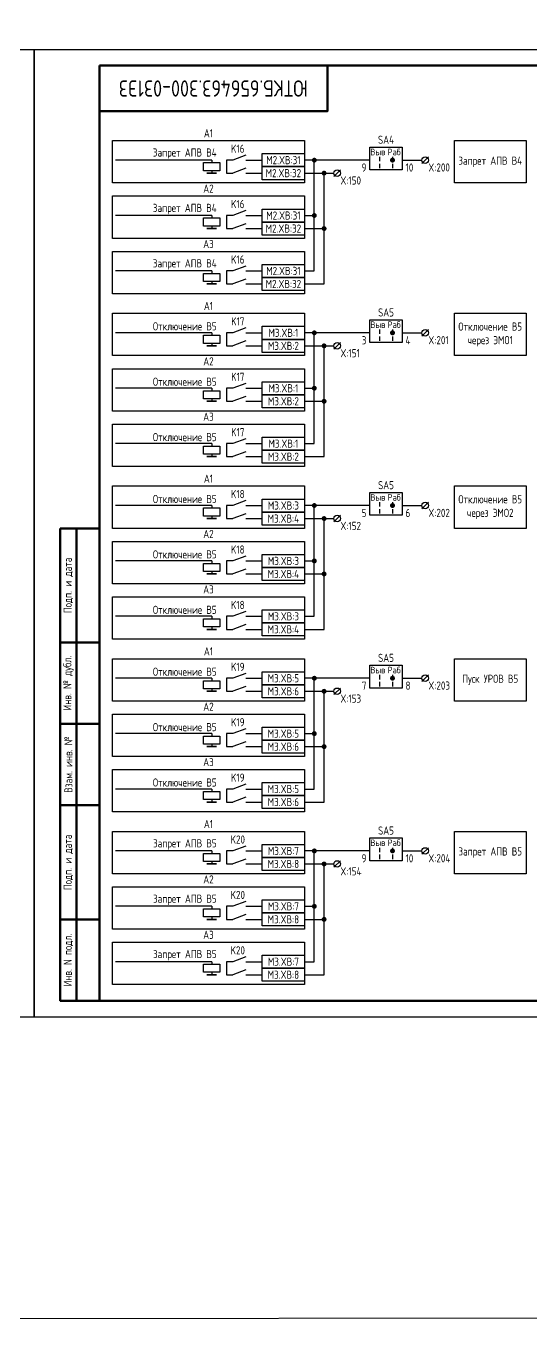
# Model space of a CAD drawing. Header units: millimetres. Extents: x -1043 to 5194, y -96 to 1568.
# Drawn here: x 2517.5 to 2672.5, y -96 to 304.1 of the extents above; entities that cross this region are included whole.
import ezdxf

# ---------------------------------------------------------------- set-up
doc = ezdxf.new("R2010")
doc.units = ezdxf.units.MM
doc.styles.add('Gost_type_A', font='GOST_A.TTF')

# ---------------------------------------------------------------- blocks, each defined once
blk = doc.blocks.new('Формат_А3')
blk.add_lwpolyline([(-420, 297), (0, 297), (0, 0), (-420, 0)], close=True)
at = {"lineweight": 50}
blk.add_lwpolyline([(-400, 292), (-5, 292), (-5, 5), (-400, 5)], close=True, dxfattribs=at)
blk = doc.blocks.new('Штамп угловой верхний')
at = {"lineweight": 50}
blk.add_lwpolyline([(0, 0), (70, 0), (70, -14), (0, -14)], close=True, dxfattribs=at)
blk = doc.blocks.new('Штамп левый нижний')
at = {"lineweight": 50}
for points in [[(-12, 145), (-7, 145), (-7, 110), (-12, 110)], [(-7, 145), (0, 145), (0, 110), (-7, 110)], [(-12, 110), (-7, 110), (-7, 85), (-12, 85)], [(-7, 110), (0, 110), (0, 85), (-7, 85)], [(-12, 85), (-7, 85), (-7, 60), (-12, 60)], [(-7, 85), (0, 85), (0, 60), (-7, 60)], [(-12, 60), (-7, 60), (-7, 25), (-12, 25)], [(-7, 60), (0, 60), (0, 25), (-7, 25)], [(-12, 25), (-7, 25), (-7, 0), (-12, 0)], [(-7, 25), (0, 25), (0, 0), (-7, 0)]]:
    blk.add_lwpolyline(points, close=True, dxfattribs=at)
at = {"char_height": 2.5, "attachment_point": 5, "rotation": 90, "style": 'Gost_type_A'}
for s, insert, width in [('Подп. и дата', (-9.5, 127.5), 35), ('Инв. № дубл.', (-9.5, 97.5), 25), ('Взам. инв. №', (-9.5, 72.5), 25), ('Подп. и дата', (-9.5, 42.5), 35), ('Инв. N подл.', (-9.5, 12.5), 25)]:
    blk.add_mtext(s, dxfattribs=dict(at, insert=insert, width=width))
blk = doc.blocks.new('POINT')
at = {"const_width": 0.75}
blk.add_lwpolyline([(-0.375, 0, 1), (0.375, 0, 1)], format="xyb", close=True, dxfattribs=at)
blk = doc.blocks.new('Переключатель_положение')
for p, q in [((2, 1), (2, -0.34)), ((2, -1.14), (2, -2.49))]:
    blk.add_line(p, q)

msp = doc.modelspace()

# ---------------------------------------------------------------- linework, layer by layer
at = {"ltscale": 4.32}
for p, q in [((2585, 264.5), (2581, 263)), ((2585, 260.5), (2581, 259)), ((2585, 247.5), (2581, 246)), ((2585, 243.5), (2581, 242)), ((2585, 230.5), (2581, 229)), ((2585, 226.5), (2581, 225)), ((2585, 211.5), (2581, 210)), ((2585, 207.5), (2581, 206)), ((2585, 194.5), (2581, 193)), ((2585, 190.5), (2581, 189)), ((2585, 177.5), (2581, 176)), ((2585, 173.5), (2581, 172)), ((2585, 158.5), (2581, 157)), ((2585, 154.5), (2581, 153)), ((2585, 141.5), (2581, 140)), ((2585, 137.5), (2581, 136)), ((2585, 124.5), (2581, 123)), ((2585, 120.5), (2581, 119)), ((2585, 105.5), (2581, 104)), ((2585, 101.5), (2581, 100)), ((2585, 88.5), (2581, 87)), ((2585, 84.5), (2581, 83)), ((2585, 71.5), (2581, 70)), ((2585, 67.5), (2581, 66)), ((2585, 52.5), (2581, 51)), ((2585, 48.5), (2581, 47)), ((2585, 35.5), (2581, 34)), ((2585, 31.5), (2581, 30)), ((2585, 18.5), (2581, 17)), ((2585, 14.5), (2581, 13))]:
    msp.add_line(p, q, dxfattribs=at)
for p, q in [((2574.5, 263), (2545, 263)), ((2574.5, 263), (2574.5, 262.25)), ((2623, 263), (2603, 263)), ((2606, 229), (2606, 263)), ((2641.01, 264), (2639.01, 262)), ((2574.5, 259.75), (2574.5, 259)), ((2603, 259), (2612, 259)), ((2609, 225), (2609, 259)), ((2614.01, 260), (2612.01, 258)), ((2574.5, 246), (2545, 246)), ((2574.5, 246), (2574.5, 245.25)), ((2603, 246), (2606, 246)), ((2574.5, 242.75), (2574.5, 242)), ((2603, 242), (2609, 242)), ((2574.5, 229), (2545, 229)), ((2574.5, 229), (2574.5, 228.25)), ((2603, 229), (2606, 229)), ((2574.5, 225.75), (2574.5, 225)), ((2603, 225), (2609, 225)), ((2574.5, 210), (2545, 210)), ((2574.5, 210), (2574.5, 209.25)), ((2623, 210), (2603, 210)), ((2606, 176), (2606, 210)), ((2641.01, 211), (2639.01, 209)), ((2574.5, 206.75), (2574.5, 206)), ((2603, 206), (2612, 206)), ((2609, 172), (2609, 206)), ((2614.01, 207), (2612.01, 205)), ((2574.5, 193), (2545, 193)), ((2574.5, 193), (2574.5, 192.25)), ((2603, 193), (2606, 193)), ((2574.5, 189.75), (2574.5, 189)), ((2603, 189), (2609, 189)), ((2574.5, 176), (2545, 176)), ((2574.5, 176), (2574.5, 175.25)), ((2574.5, 172.75), (2574.5, 172)), ((2603, 176), (2606, 176)), ((2603, 172), (2609, 172)), ((2574.5, 157), (2545, 157)), ((2574.5, 157), (2574.5, 156.25)), ((2623, 157), (2603, 157)), ((2606, 123), (2606, 157)), ((2641.01, 158), (2639.01, 156)), ((2574.5, 153.75), (2574.5, 153)), ((2603, 153), (2612, 153)), ((2609, 119), (2609, 153)), ((2614.01, 154), (2612.01, 152)), ((2574.5, 140), (2545, 140)), ((2574.5, 140), (2574.5, 139.25)), ((2574.5, 136.75), (2574.5, 136)), ((2603, 140), (2606, 140)), ((2603, 136), (2609, 136)), ((2574.5, 123), (2545, 123)), ((2574.5, 123), (2574.5, 122.25)), ((2603, 123), (2606, 123)), ((2574.5, 119.75), (2574.5, 119)), ((2603, 119), (2609, 119)), ((2641.01, 105), (2639.01, 103)), ((2574.5, 104), (2545, 104)), ((2574.5, 104), (2574.5, 103.25)), ((2574.5, 100.75), (2574.5, 100)), ((2623, 104), (2603, 104)), ((2606, 70), (2606, 104)), ((2614.01, 101), (2612.01, 99)), ((2603, 100), (2612, 100)), ((2609, 66), (2609, 100)), ((2574.5, 87), (2545, 87)), ((2574.5, 87), (2574.5, 86.25)), ((2603, 87), (2606, 87)), ((2574.5, 83.75), (2574.5, 83)), ((2603, 83), (2609, 83)), ((2574.5, 70), (2545, 70)), ((2574.5, 70), (2574.5, 69.25)), ((2603, 70), (2606, 70)), ((2574.5, 66.75), (2574.5, 66)), ((2603, 66), (2609, 66)), ((2574.5, 51), (2545, 51)), ((2574.5, 51), (2574.5, 50.25)), ((2623, 51), (2603, 51)), ((2606, 17), (2606, 51)), ((2641.01, 52), (2639.01, 50)), ((2574.5, 47.75), (2574.5, 47)), ((2603, 47), (2612, 47)), ((2609, 13), (2609, 47)), ((2614.01, 48), (2612.01, 46)), ((2574.5, 34), (2545, 34)), ((2574.5, 34), (2574.5, 33.25)), ((2603, 34), (2606, 34)), ((2574.5, 30.75), (2574.5, 30)), ((2603, 30), (2609, 30)), ((2574.5, 17), (2545, 17)), ((2574.5, 17), (2574.5, 16.25)), ((2603, 17), (2606, 17)), ((2574.5, 13.75), (2574.5, 13)), ((2603, 13), (2609, 13))]:
    msp.add_line(p, q)
at = {"ltscale": 1.08}
for p, q in [((2581, 263), (2579, 263)), ((2579, 263), (2579, 259)), ((2585, 263), (2590, 263)), ((2579, 259), (2581, 259)), ((2585, 259), (2590, 259)), ((2581, 246), (2579, 246)), ((2579, 246), (2579, 242)), ((2585, 246), (2590, 246)), ((2579, 242), (2581, 242)), ((2585, 242), (2590, 242)), ((2581, 229), (2579, 229)), ((2579, 229), (2579, 225)), ((2585, 229), (2590, 229)), ((2579, 225), (2581, 225)), ((2585, 225), (2590, 225)), ((2581, 210), (2579, 210)), ((2579, 210), (2579, 206)), ((2585, 210), (2590, 210)), ((2579, 206), (2581, 206)), ((2585, 206), (2590, 206)), ((2581, 193), (2579, 193)), ((2579, 193), (2579, 189)), ((2585, 193), (2590, 193)), ((2579, 189), (2581, 189)), ((2585, 189), (2590, 189)), ((2581, 176), (2579, 176)), ((2579, 176), (2579, 172)), ((2585, 176), (2590, 176)), ((2579, 172), (2581, 172)), ((2585, 172), (2590, 172)), ((2581, 157), (2579, 157)), ((2579, 157), (2579, 153)), ((2585, 157), (2590, 157)), ((2579, 153), (2581, 153)), ((2585, 153), (2590, 153)), ((2581, 140), (2579, 140)), ((2579, 140), (2579, 136)), ((2585, 140), (2590, 140)), ((2579, 136), (2581, 136)), ((2585, 136), (2590, 136)), ((2581, 123), (2579, 123)), ((2579, 123), (2579, 119)), ((2585, 123), (2590, 123)), ((2579, 119), (2581, 119)), ((2585, 119), (2590, 119)), ((2581, 104), (2579, 104)), ((2579, 104), (2579, 100)), ((2585, 104), (2590, 104)), ((2579, 100), (2581, 100)), ((2585, 100), (2590, 100)), ((2581, 87), (2579, 87)), ((2579, 87), (2579, 83)), ((2585, 87), (2590, 87)), ((2579, 83), (2581, 83)), ((2585, 83), (2590, 83)), ((2581, 70), (2579, 70)), ((2579, 70), (2579, 66)), ((2585, 70), (2590, 70)), ((2579, 66), (2581, 66)), ((2585, 66), (2590, 66)), ((2581, 51), (2579, 51)), ((2579, 51), (2579, 47)), ((2585, 51), (2590, 51)), ((2579, 47), (2581, 47)), ((2585, 47), (2590, 47)), ((2581, 34), (2579, 34)), ((2579, 34), (2579, 30)), ((2585, 34), (2590, 34)), ((2579, 30), (2581, 30)), ((2585, 30), (2590, 30)), ((2581, 17), (2579, 17)), ((2579, 17), (2579, 13)), ((2585, 17), (2590, 17)), ((2579, 13), (2581, 13)), ((2585, 13), (2590, 13))]:
    msp.add_line(p, q, dxfattribs=at)
at = {"ltscale": 4}
for p, q in [((2633, 263), (2639.01, 263)), ((2633, 210), (2639.01, 210)), ((2633, 157), (2639.01, 157)), ((2633, 104), (2639.01, 104)), ((2633, 51), (2639.01, 51))]:
    msp.add_line(p, q, dxfattribs=at)
for points in [[(-1042.57, 612), (5193.89, 618), (5193.89, -90), (-1042.57, -96)], [(2544, 269), (2603, 269), (2603, 256), (2544, 256)], [(2649, 269), (2671, 269), (2671, 256), (2649, 256)], [(2590, 265), (2603, 265), (2603, 261), (2590, 261)], [(2623, 267), (2633, 267), (2633, 260), (2623, 260)], [(2577, 262.25), (2577, 259.75), (2572, 259.75), (2572, 262.25)], [(2590, 261), (2603, 261), (2603, 257), (2590, 257)], [(2576, 259), (2573, 259)], [(2544, 252), (2603, 252), (2603, 239), (2544, 239)], [(2577, 245.25), (2577, 242.75), (2572, 242.75), (2572, 245.25)], [(2590, 248), (2603, 248), (2603, 244), (2590, 244)], [(2576, 242), (2573, 242)], [(2590, 244), (2603, 244), (2603, 240), (2590, 240)], [(2544, 235), (2603, 235), (2603, 222), (2544, 222)], [(2577, 228.25), (2577, 225.75), (2572, 225.75), (2572, 228.25)], [(2590, 231), (2603, 231), (2603, 227), (2590, 227)], [(2576, 225), (2573, 225)], [(2590, 227), (2603, 227), (2603, 223), (2590, 223)], [(2544, 216), (2603, 216), (2603, 203), (2544, 203)], [(2623, 214), (2633, 214), (2633, 207), (2623, 207)], [(2649, 216), (2671, 216), (2671, 203), (2649, 203)], [(2577, 209.25), (2577, 206.75), (2572, 206.75), (2572, 209.25)], [(2590, 212), (2603, 212), (2603, 208), (2590, 208)], [(2576, 206), (2573, 206)], [(2590, 208), (2603, 208), (2603, 204), (2590, 204)], [(2544, 199), (2603, 199), (2603, 186), (2544, 186)], [(2577, 192.25), (2577, 189.75), (2572, 189.75), (2572, 192.25)], [(2590, 195), (2603, 195), (2603, 191), (2590, 191)], [(2576, 189), (2573, 189)], [(2590, 191), (2603, 191), (2603, 187), (2590, 187)], [(2544, 182), (2603, 182), (2603, 169), (2544, 169)], [(2590, 178), (2603, 178), (2603, 174), (2590, 174)], [(2577, 175.25), (2577, 172.75), (2572, 172.75), (2572, 175.25)], [(2590, 174), (2603, 174), (2603, 170), (2590, 170)], [(2576, 172), (2573, 172)], [(2544, 163), (2603, 163), (2603, 150), (2544, 150)], [(2623, 161), (2633, 161), (2633, 154), (2623, 154)], [(2649, 163), (2671, 163), (2671, 150), (2649, 150)], [(2577, 156.25), (2577, 153.75), (2572, 153.75), (2572, 156.25)], [(2590, 159), (2603, 159), (2603, 155), (2590, 155)], [(2576, 153), (2573, 153)], [(2590, 155), (2603, 155), (2603, 151), (2590, 151)], [(2544, 146), (2603, 146), (2603, 133), (2544, 133)], [(2590, 142), (2603, 142), (2603, 138), (2590, 138)], [(2577, 139.25), (2577, 136.75), (2572, 136.75), (2572, 139.25)], [(2590, 138), (2603, 138), (2603, 134), (2590, 134)], [(2576, 136), (2573, 136)], [(2544, 129), (2603, 129), (2603, 116), (2544, 116)], [(2590, 125), (2603, 125), (2603, 121), (2590, 121)], [(2577, 122.25), (2577, 119.75), (2572, 119.75), (2572, 122.25)], [(2590, 121), (2603, 121), (2603, 117), (2590, 117)], [(2576, 119), (2573, 119)], [(2544, 110), (2603, 110), (2603, 97), (2544, 97)], [(2649, 110), (2671, 110), (2671, 97), (2649, 97)], [(2590, 106), (2603, 106), (2603, 102), (2590, 102)], [(2623, 108), (2633, 108), (2633, 101), (2623, 101)], [(2577, 103.25), (2577, 100.75), (2572, 100.75), (2572, 103.25)], [(2590, 102), (2603, 102), (2603, 98), (2590, 98)], [(2576, 100), (2573, 100)], [(2544, 93), (2603, 93), (2603, 80), (2544, 80)], [(2590, 89), (2603, 89), (2603, 85), (2590, 85)], [(2577, 86.25), (2577, 83.75), (2572, 83.75), (2572, 86.25)], [(2590, 85), (2603, 85), (2603, 81), (2590, 81)], [(2576, 83), (2573, 83)], [(2544, 76), (2603, 76), (2603, 63), (2544, 63)], [(2577, 69.25), (2577, 66.75), (2572, 66.75), (2572, 69.25)], [(2590, 72), (2603, 72), (2603, 68), (2590, 68)], [(2576, 66), (2573, 66)], [(2590, 68), (2603, 68), (2603, 64), (2590, 64)], [(2544, 57), (2603, 57), (2603, 44), (2544, 44)], [(2649, 57), (2671, 57), (2671, 44), (2649, 44)], [(2590, 53), (2603, 53), (2603, 49), (2590, 49)], [(2623, 55), (2633, 55), (2633, 48), (2623, 48)], [(2577, 50.25), (2577, 47.75), (2572, 47.75), (2572, 50.25)], [(2590, 49), (2603, 49), (2603, 45), (2590, 45)], [(2576, 47), (2573, 47)], [(2544, 40), (2603, 40), (2603, 27), (2544, 27)], [(2577, 33.25), (2577, 30.75), (2572, 30.75), (2572, 33.25)], [(2590, 36), (2603, 36), (2603, 32), (2590, 32)], [(2576, 30), (2573, 30)], [(2590, 32), (2603, 32), (2603, 28), (2590, 28)], [(2544, 23), (2603, 23), (2603, 10), (2544, 10)], [(2577, 16.25), (2577, 13.75), (2572, 13.75), (2572, 16.25)], [(2590, 19), (2603, 19), (2603, 15), (2590, 15)], [(2576, 13), (2573, 13)], [(2590, 15), (2603, 15), (2603, 11), (2590, 11)]]:
    msp.add_lwpolyline(points, close=True)
for centre in [(2640.01, 263), (2613.01, 259), (2640.01, 210), (2613.01, 206), (2640.01, 157), (2613.01, 153), (2640.01, 104), (2613.01, 100), (2640.01, 51), (2613.01, 47)]:
    msp.add_circle(centre, 1)

# ---------------------------------------------------------------- block references
for name, p in [('Формат_А3', (2520, 0)), ('Формат_А3', (2940, 0)), ('Штамп угловой верхний', (2540, 292)), ('POINT', (2606, 263)), ('Переключатель_положение', (2624, 263)), ('POINT', (2630, 263)), ('Переключатель_положение', (2628, 263)), ('POINT', (2609, 259)), ('POINT', (2606, 246)), ('POINT', (2609, 242)), ('POINT', (2606, 210)), ('Переключатель_положение', (2624, 210)), ('POINT', (2630, 210)), ('Переключатель_положение', (2628, 210)), ('POINT', (2609, 206)), ('POINT', (2606, 193)), ('POINT', (2609, 189)), ('POINT', (2606, 157)), ('Переключатель_положение', (2624, 157)), ('POINT', (2630, 157)), ('Переключатель_положение', (2628, 157)), ('POINT', (2609, 153)), ('Штамп левый нижний', (2540, 5)), ('POINT', (2606, 140)), ('POINT', (2609, 136)), ('POINT', (2606, 104)), ('Переключатель_положение', (2624, 104)), ('POINT', (2630, 104)), ('Переключатель_положение', (2628, 104)), ('POINT', (2609, 100)), ('POINT', (2606, 87)), ('POINT', (2609, 83)), ('POINT', (2606, 51)), ('Переключатель_положение', (2624, 51)), ('POINT', (2630, 51)), ('Переключатель_положение', (2628, 51)), ('POINT', (2609, 47)), ('POINT', (2606, 34)), ('POINT', (2609, 30))]:
    msp.add_blockref(name, p)

# ---------------------------------------------------------------- texts
at = {"insert": (2575, 285), "char_height": 5, "width": 70, "attachment_point": 5, "rotation": 180, "style": 'Gost_type_A'}
msp.add_mtext('ЮТКБ.656463.300-031Э3', dxfattribs=at)
at = {"char_height": 2.5, "line_spacing_factor": 0.9, "style": 'Gost_type_A'}
for s, insert, width, attachment_point in [('A1', (2573.5, 270), 59, 8), ('X:200', (2641.01, 262), 8, 1), ('X:150', (2614.01, 258), 8, 1), ('A2', (2573.5, 253), 59, 8), ('A3', (2573.5, 236), 59, 8), ('A1', (2573.5, 217), 59, 8), ('X:201', (2641.01, 209), 8, 1), ('X:151', (2614.01, 205), 8, 1), ('A2', (2573.5, 200), 59, 8), ('A3', (2573.5, 183), 59, 8), ('A1', (2573.5, 164), 59, 8), ('X:202', (2641.01, 156), 8, 1), ('A2', (2573.5, 147), 59, 8), ('X:152', (2614.01, 152), 8, 1), ('A3', (2573.5, 130), 59, 8), ('A1', (2573.5, 111), 59, 8), ('X:203', (2641.01, 103), 8, 1), ('A2', (2573.5, 94), 59, 8), ('X:153', (2614.01, 99), 8, 1), ('A3', (2573.5, 77), 59, 8), ('A1', (2573.5, 58), 59, 8), ('X:204', (2641.01, 50), 8, 1), ('X:154', (2614.01, 46), 8, 1), ('A2', (2573.5, 41), 59, 8), ('A3', (2573.5, 24), 59, 8)]:
    msp.add_mtext(s, dxfattribs=dict(at, insert=insert, width=width, attachment_point=attachment_point))
at = {"style": 'Gost_type_A'}
for s, insert, char_height, width, attachment_point in [('SA4', (2628, 268), 2.5, 10, 8), (' Запрет АПВ В4', (2576, 265), 2.5, 31.0015, 6), ('K16', (2582.5, 266.5), 2.5, 5, 5), ('M2.XВ:31', (2596.5, 263), 2.5, 13, 5), ('Выв', (2625.5, 265.5), 2, 5, 5), ('Раб', (2630.5, 265.5), 2, 5, 5), ('Запрет АПВ В4', (2660, 262.5), 2.5, 21.9988, 5), ('M2.XВ:32', (2596.5, 259), 2.5, 13, 5), ('9', (2622, 261.98), 2.5, 5, 3), ('10', (2634, 261.98), 2.5, 5, 1), (' Запрет АПВ В4', (2576, 248), 2.5, 31.0015, 6), ('K16', (2582.5, 249.5), 2.5, 5, 5), ('M2.XВ:31', (2596.5, 246), 2.5, 13, 5), ('M2.XВ:32', (2596.5, 242), 2.5, 13, 5), (' Запрет АПВ В4', (2576, 231), 2.5, 31.0015, 6), ('K16', (2582.5, 232.5), 2.5, 5, 5), ('M2.XВ:31', (2596.5, 229), 2.5, 13, 5), ('M2.XВ:32', (2596.5, 225), 2.5, 13, 5), ('SA5', (2628, 215), 2.5, 10, 8), ('Отключение В5', (2576, 212), 2.5, 31.0015, 6), ('K17', (2582.5, 213.5), 2.5, 5, 5), ('Выв', (2625.5, 212.5), 2, 5, 5), ('Раб', (2630.5, 212.5), 2, 5, 5), ('Отключение В5\\Pчерез ЭМО1', (2660, 209.5), 2.5, 21.9988, 5), ('M3.XВ:1', (2596.5, 210), 2.5, 13, 5), ('3', (2622, 208.98), 2.5, 5, 3), ('4', (2634, 208.98), 2.5, 5, 1), ('M3.XВ:2', (2596.5, 206), 2.5, 13, 5), ('Отключение В5', (2576, 195), 2.5, 31.0015, 6), ('K17', (2582.5, 196.5), 2.5, 5, 5), ('M3.XВ:1', (2596.5, 193), 2.5, 13, 5), ('M3.XВ:2', (2596.5, 189), 2.5, 13, 5), ('K17', (2582.5, 179.5), 2.5, 5, 5), ('Отключение В5', (2576, 178), 2.5, 31.0015, 6), ('M3.XВ:1', (2596.5, 176), 2.5, 13, 5), ('M3.XВ:2', (2596.5, 172), 2.5, 13, 5), ('SA5', (2628, 162), 2.5, 10, 8), ('Отключение В5', (2576, 159), 2.5, 31.0015, 6), ('K18', (2582.5, 160.5), 2.5, 5, 5), ('Выв', (2625.5, 159.5), 2, 5, 5), ('Раб', (2630.5, 159.5), 2, 5, 5), ('Отключение В5\\Pчерез ЭМО2', (2660, 156.5), 2.5, 21.9988, 5), ('M3.XВ:3', (2596.5, 157), 2.5, 13, 5), ('M3.XВ:4', (2596.5, 153), 2.5, 13, 5), ('5', (2622, 155.98), 2.5, 5, 3), ('6', (2634, 155.98), 2.5, 5, 1), ('K18', (2582.5, 143.5), 2.5, 5, 5), ('Отключение В5', (2576, 142), 2.5, 31.0015, 6), ('M3.XВ:3', (2596.5, 140), 2.5, 13, 5), ('M3.XВ:4', (2596.5, 136), 2.5, 13, 5), ('Отключение В5', (2576, 125), 2.5, 31.0015, 6), ('K18', (2582.5, 126.5), 2.5, 5, 5), ('M3.XВ:3', (2596.5, 123), 2.5, 13, 5), ('M3.XВ:4', (2596.5, 119), 2.5, 13, 5), ('K19', (2582.5, 107.5), 2.5, 5, 5), ('SA5', (2628, 109), 2.5, 10, 8), ('Отключение В5', (2576, 106), 2.5, 31.0015, 6), ('M3.XВ:5', (2596.5, 104), 2.5, 13, 5), ('Выв', (2625.5, 106.5), 2, 5, 5), ('Раб', (2630.5, 106.5), 2, 5, 5), ('Пуск УРОВ В5', (2660, 103.5), 2.5, 21.9988, 5), ('M3.XВ:6', (2596.5, 100), 2.5, 13, 5), ('7', (2622, 102.98), 2.5, 5, 3), ('8', (2634, 102.98), 2.5, 5, 1), ('Отключение В5', (2576, 89), 2.5, 31.0015, 6), ('K19', (2582.5, 90.5), 2.5, 5, 5), ('M3.XВ:5', (2596.5, 87), 2.5, 13, 5), ('M3.XВ:6', (2596.5, 83), 2.5, 13, 5), ('Отключение В5', (2576, 72), 2.5, 31.0015, 6), ('K19', (2582.5, 73.5), 2.5, 5, 5), ('M3.XВ:5', (2596.5, 70), 2.5, 13, 5), ('M3.XВ:6', (2596.5, 66), 2.5, 13, 5), ('SA5', (2628, 56), 2.5, 10, 8), (' Запрет АПВ В5', (2576, 53), 2.5, 31.0015, 6), ('K20', (2582.5, 54.5), 2.5, 5, 5), ('M3.XВ:7', (2596.5, 51), 2.5, 13, 5), ('Выв', (2625.5, 53.5), 2, 5, 5), ('Раб', (2630.5, 53.5), 2, 5, 5), ('Запрет АПВ В5', (2660, 50.5), 2.5, 21.9988, 5), ('M3.XВ:8', (2596.5, 47), 2.5, 13, 5), ('9', (2622, 49.98), 2.5, 5, 3), ('10', (2634, 49.98), 2.5, 5, 1), (' Запрет АПВ В5', (2576, 36), 2.5, 31.0015, 6), ('K20', (2582.5, 37.5), 2.5, 5, 5), ('M3.XВ:7', (2596.5, 34), 2.5, 13, 5), ('M3.XВ:8', (2596.5, 30), 2.5, 13, 5), (' Запрет АПВ В5', (2576, 19), 2.5, 31.0015, 6), ('K20', (2582.5, 20.5), 2.5, 5, 5), ('M3.XВ:7', (2596.5, 17), 2.5, 13, 5), ('M3.XВ:8', (2596.5, 13), 2.5, 13, 5)]:
    msp.add_mtext(s, dxfattribs=dict(at, insert=insert, char_height=char_height, width=width, attachment_point=attachment_point))

doc.saveas('drawing.dxf')
